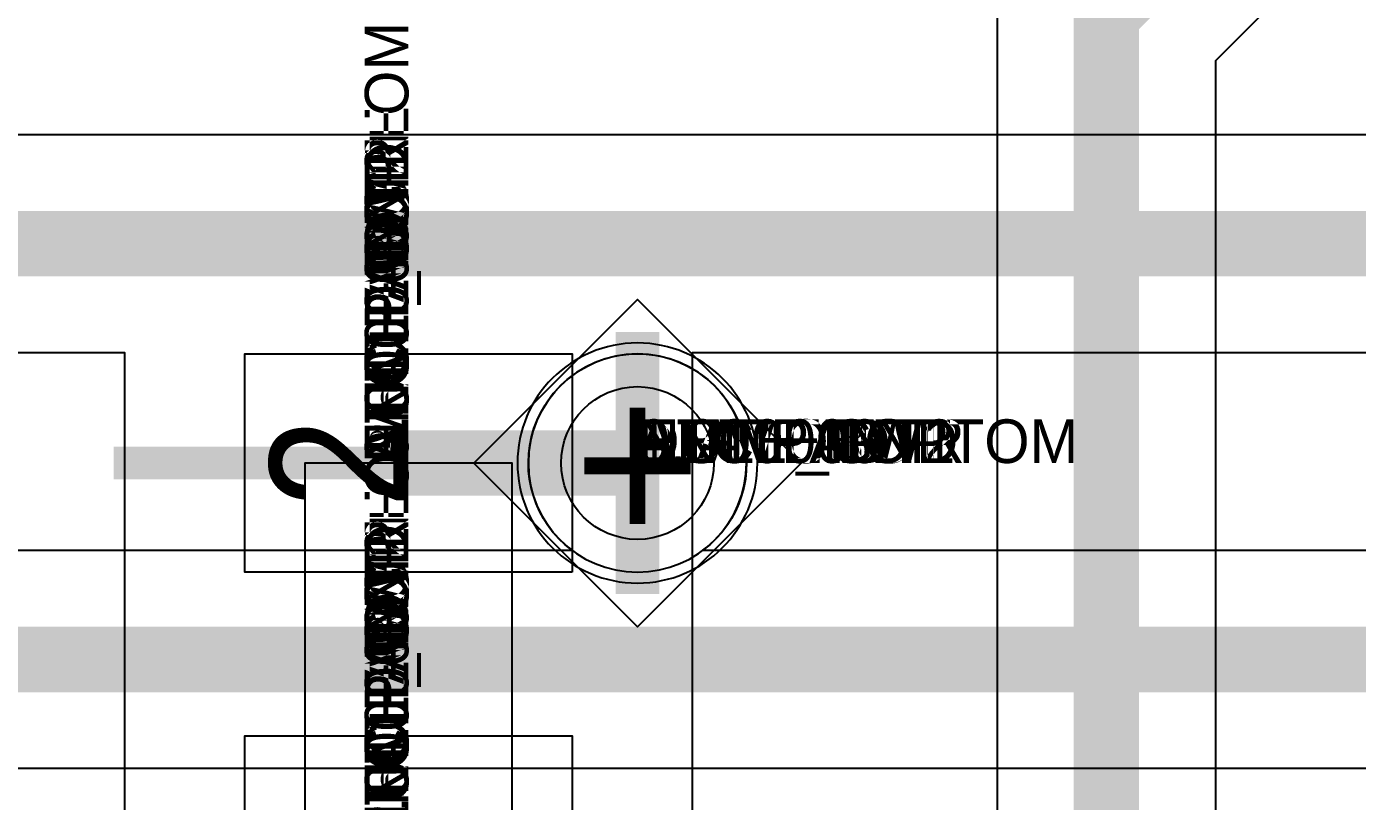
# Model space of a CAD drawing. Extents: x 0 to 323, y 0 to 320.
# Drawn here: x 57.11 to 63.21, y 212.46 to 216 of the extents above; entities that cross this region are included whole.
import ezdxf
from ezdxf.enums import TextEntityAlignment as Align

# ---------------------------------------------------------------- set-up
doc = ezdxf.new("R2010")
doc.units = 0
doc.header["$MEASUREMENT"] = 0
doc.layers.get('0').update_dxf_attribs({"linetype": 'CONTINUOUS'})
for name, color, linetype in [('CDN_FIGURES', 7, 'CONTINUOUS'), ('ETCH_BOTTOM', 7, 'CONTINUOUS'), ('ETCH_GND', 3, 'CONTINUOUS'), ('ETCH_INT1', 4, 'CONTINUOUS'), ('ETCH_INT2', 5, 'CONTINUOUS'), ('ETCH_PWR', 6, 'CONTINUOUS'), ('ETCH_TOP', 2, 'CONTINUOUS'), ('MANUFACTURING_NCLEGEND-1-6', 8, 'CONTINUOUS'), ('PACKAGE_GEOMETRY_ASSEMBLY_TOP', 11, 'CONTINUOUS'), ('PACKAGE_GEOMETRY_PIN_NUMBER', 9, 'CONTINUOUS')]:
    doc.layers.add(name, color=color, linetype=linetype)

# ---------------------------------------------------------------- blocks, each defined once
blk = doc.blocks.new('PAD_INFO')
for tag in ['SHAPE_TYPE', 'PAD_HEIGHT', 'PAD_LAYER', 'PAD_TYPE', 'PAD_WIDTH']:
    blk.add_attdef(tag, (0, 0), '', height=0.2)
at = {"flags": 2}
blk.add_attdef('CDN_TYPE', (0, 0), '', height=0.2, dxfattribs=at)
blk = doc.blocks.new('DRILL_INFO')
at = {"flags": 2}
blk.add_attdef('CDN_TYPE', (0, 0), '', height=0.2, dxfattribs=at)
for tag in ['FSHAPE', 'FCHAR', 'DRILL_HEIGHT', 'DIAMETER', 'PLATED', 'DRILL_WIDTH']:
    blk.add_attdef(tag, (0, 0), '', height=0.2)
blk = doc.blocks.new('VIA0700X0300')
at = {"layer": 'ETCH_BOTTOM'}
blk.add_circle((0, 0), 0.35, dxfattribs=at)
at = {"layer": 'ETCH_GND'}
blk.add_circle((0, 0), 0.35, dxfattribs=at)
at = {"layer": 'ETCH_INT1'}
blk.add_circle((0, 0), 0.35, dxfattribs=at)
at = {"layer": 'ETCH_INT2'}
blk.add_circle((0, 0), 0.35, dxfattribs=at)
at = {"layer": 'ETCH_PWR'}
blk.add_circle((0, 0), 0.35, dxfattribs=at)
at = {"layer": 'ETCH_TOP'}
blk.add_circle((0, 0), 0.35, dxfattribs=at)
ref = blk.add_blockref('PAD_INFO', (0, 0))
ref.add_attrib('PAD_LAYER', 'ETCH_TOP', (0, 0), dxfattribs={"height": 0.2})
ref.add_attrib('SHAPE_TYPE', 'NULL', (0, 0), dxfattribs={"height": 0.2})
ref.add_attrib('PAD_TYPE', 'ANTIPAD', (0, 0), dxfattribs={"height": 0.2})
ref.add_attrib('PAD_WIDTH', '0.000000', (0, 0), dxfattribs={"height": 0.2})
ref.add_attrib('PAD_HEIGHT', '0.000000', (0, 0), dxfattribs={"height": 0.2})
ref = blk.add_blockref('PAD_INFO', (0, 0))
ref.add_attrib('PAD_LAYER', 'ETCH_GND', (0, 0), dxfattribs={"height": 0.2})
ref.add_attrib('SHAPE_TYPE', 'NULL', (0, 0), dxfattribs={"height": 0.2})
ref.add_attrib('PAD_TYPE', 'ANTIPAD', (0, 0), dxfattribs={"height": 0.2})
ref.add_attrib('PAD_WIDTH', '0.000000', (0, 0), dxfattribs={"height": 0.2})
ref.add_attrib('PAD_HEIGHT', '0.000000', (0, 0), dxfattribs={"height": 0.2})
ref = blk.add_blockref('PAD_INFO', (0, 0))
ref.add_attrib('PAD_LAYER', 'ETCH_INT1', (0, 0), dxfattribs={"height": 0.2})
ref.add_attrib('SHAPE_TYPE', 'NULL', (0, 0), dxfattribs={"height": 0.2})
ref.add_attrib('PAD_TYPE', 'ANTIPAD', (0, 0), dxfattribs={"height": 0.2})
ref.add_attrib('PAD_WIDTH', '0.000000', (0, 0), dxfattribs={"height": 0.2})
ref.add_attrib('PAD_HEIGHT', '0.000000', (0, 0), dxfattribs={"height": 0.2})
ref = blk.add_blockref('PAD_INFO', (0, 0))
ref.add_attrib('PAD_LAYER', 'ETCH_INT2', (0, 0), dxfattribs={"height": 0.2})
ref.add_attrib('SHAPE_TYPE', 'NULL', (0, 0), dxfattribs={"height": 0.2})
ref.add_attrib('PAD_TYPE', 'ANTIPAD', (0, 0), dxfattribs={"height": 0.2})
ref.add_attrib('PAD_WIDTH', '0.000000', (0, 0), dxfattribs={"height": 0.2})
ref.add_attrib('PAD_HEIGHT', '0.000000', (0, 0), dxfattribs={"height": 0.2})
ref = blk.add_blockref('PAD_INFO', (0, 0))
ref.add_attrib('PAD_LAYER', 'ETCH_PWR', (0, 0), dxfattribs={"height": 0.2})
ref.add_attrib('SHAPE_TYPE', 'NULL', (0, 0), dxfattribs={"height": 0.2})
ref.add_attrib('PAD_TYPE', 'ANTIPAD', (0, 0), dxfattribs={"height": 0.2})
ref.add_attrib('PAD_WIDTH', '0.000000', (0, 0), dxfattribs={"height": 0.2})
ref.add_attrib('PAD_HEIGHT', '0.000000', (0, 0), dxfattribs={"height": 0.2})
ref = blk.add_blockref('PAD_INFO', (0, 0))
ref.add_attrib('PAD_LAYER', 'ETCH_BOTTOM', (0, 0), dxfattribs={"height": 0.2})
ref.add_attrib('SHAPE_TYPE', 'NULL', (0, 0), dxfattribs={"height": 0.2})
ref.add_attrib('PAD_TYPE', 'ANTIPAD', (0, 0), dxfattribs={"height": 0.2})
ref.add_attrib('PAD_WIDTH', '0.000000', (0, 0), dxfattribs={"height": 0.2})
ref.add_attrib('PAD_HEIGHT', '0.000000', (0, 0), dxfattribs={"height": 0.2})
ref = blk.add_blockref('PAD_INFO', (0, 0))
ref.add_attrib('PAD_LAYER', 'ETCH_TOP', (0, 0), dxfattribs={"height": 0.2})
ref.add_attrib('SHAPE_TYPE', 'NULL', (0, 0), dxfattribs={"height": 0.2})
ref.add_attrib('PAD_TYPE', 'THERMAL', (0, 0), dxfattribs={"height": 0.2})
ref.add_attrib('PAD_WIDTH', '0.000000', (0, 0), dxfattribs={"height": 0.2})
ref.add_attrib('PAD_HEIGHT', '0.000000', (0, 0), dxfattribs={"height": 0.2})
ref = blk.add_blockref('PAD_INFO', (0, 0))
ref.add_attrib('PAD_LAYER', 'ETCH_GND', (0, 0), dxfattribs={"height": 0.2})
ref.add_attrib('SHAPE_TYPE', 'NULL', (0, 0), dxfattribs={"height": 0.2})
ref.add_attrib('PAD_TYPE', 'THERMAL', (0, 0), dxfattribs={"height": 0.2})
ref.add_attrib('PAD_WIDTH', '0.000000', (0, 0), dxfattribs={"height": 0.2})
ref.add_attrib('PAD_HEIGHT', '0.000000', (0, 0), dxfattribs={"height": 0.2})
ref = blk.add_blockref('PAD_INFO', (0, 0))
ref.add_attrib('PAD_LAYER', 'ETCH_INT1', (0, 0), dxfattribs={"height": 0.2})
ref.add_attrib('SHAPE_TYPE', 'NULL', (0, 0), dxfattribs={"height": 0.2})
ref.add_attrib('PAD_TYPE', 'THERMAL', (0, 0), dxfattribs={"height": 0.2})
ref.add_attrib('PAD_WIDTH', '0.000000', (0, 0), dxfattribs={"height": 0.2})
ref.add_attrib('PAD_HEIGHT', '0.000000', (0, 0), dxfattribs={"height": 0.2})
ref = blk.add_blockref('PAD_INFO', (0, 0))
ref.add_attrib('PAD_LAYER', 'ETCH_INT2', (0, 0), dxfattribs={"height": 0.2})
ref.add_attrib('SHAPE_TYPE', 'NULL', (0, 0), dxfattribs={"height": 0.2})
ref.add_attrib('PAD_TYPE', 'THERMAL', (0, 0), dxfattribs={"height": 0.2})
ref.add_attrib('PAD_WIDTH', '0.000000', (0, 0), dxfattribs={"height": 0.2})
ref.add_attrib('PAD_HEIGHT', '0.000000', (0, 0), dxfattribs={"height": 0.2})
ref = blk.add_blockref('PAD_INFO', (0, 0))
ref.add_attrib('PAD_LAYER', 'ETCH_PWR', (0, 0), dxfattribs={"height": 0.2})
ref.add_attrib('SHAPE_TYPE', 'NULL', (0, 0), dxfattribs={"height": 0.2})
ref.add_attrib('PAD_TYPE', 'THERMAL', (0, 0), dxfattribs={"height": 0.2})
ref.add_attrib('PAD_WIDTH', '0.000000', (0, 0), dxfattribs={"height": 0.2})
ref.add_attrib('PAD_HEIGHT', '0.000000', (0, 0), dxfattribs={"height": 0.2})
ref = blk.add_blockref('PAD_INFO', (0, 0))
ref.add_attrib('PAD_LAYER', 'ETCH_BOTTOM', (0, 0), dxfattribs={"height": 0.2})
ref.add_attrib('SHAPE_TYPE', 'NULL', (0, 0), dxfattribs={"height": 0.2})
ref.add_attrib('PAD_TYPE', 'THERMAL', (0, 0), dxfattribs={"height": 0.2})
ref.add_attrib('PAD_WIDTH', '0.000000', (0, 0), dxfattribs={"height": 0.2})
ref.add_attrib('PAD_HEIGHT', '0.000000', (0, 0), dxfattribs={"height": 0.2})
ref = blk.add_blockref('PAD_INFO', (0, 0))
ref.add_attrib('PAD_LAYER', 'ETCH_TOP', (0, 0), dxfattribs={"height": 0.2})
ref.add_attrib('SHAPE_TYPE', 'CIRCLE', (0, 0), dxfattribs={"height": 0.2})
ref.add_attrib('PAD_TYPE', 'REGULAR', (0, 0), dxfattribs={"height": 0.2})
ref.add_attrib('PAD_WIDTH', '0.700000', (0, 0), dxfattribs={"height": 0.2})
ref.add_attrib('PAD_HEIGHT', '0.700000', (0, 0), dxfattribs={"height": 0.2})
ref = blk.add_blockref('PAD_INFO', (0, 0))
ref.add_attrib('PAD_LAYER', 'ETCH_GND', (0, 0), dxfattribs={"height": 0.2})
ref.add_attrib('SHAPE_TYPE', 'CIRCLE', (0, 0), dxfattribs={"height": 0.2})
ref.add_attrib('PAD_TYPE', 'REGULAR', (0, 0), dxfattribs={"height": 0.2})
ref.add_attrib('PAD_WIDTH', '0.700000', (0, 0), dxfattribs={"height": 0.2})
ref.add_attrib('PAD_HEIGHT', '0.700000', (0, 0), dxfattribs={"height": 0.2})
ref = blk.add_blockref('PAD_INFO', (0, 0))
ref.add_attrib('PAD_LAYER', 'ETCH_INT1', (0, 0), dxfattribs={"height": 0.2})
ref.add_attrib('SHAPE_TYPE', 'CIRCLE', (0, 0), dxfattribs={"height": 0.2})
ref.add_attrib('PAD_TYPE', 'REGULAR', (0, 0), dxfattribs={"height": 0.2})
ref.add_attrib('PAD_WIDTH', '0.700000', (0, 0), dxfattribs={"height": 0.2})
ref.add_attrib('PAD_HEIGHT', '0.700000', (0, 0), dxfattribs={"height": 0.2})
ref = blk.add_blockref('PAD_INFO', (0, 0))
ref.add_attrib('PAD_LAYER', 'ETCH_INT2', (0, 0), dxfattribs={"height": 0.2})
ref.add_attrib('SHAPE_TYPE', 'CIRCLE', (0, 0), dxfattribs={"height": 0.2})
ref.add_attrib('PAD_TYPE', 'REGULAR', (0, 0), dxfattribs={"height": 0.2})
ref.add_attrib('PAD_WIDTH', '0.700000', (0, 0), dxfattribs={"height": 0.2})
ref.add_attrib('PAD_HEIGHT', '0.700000', (0, 0), dxfattribs={"height": 0.2})
ref = blk.add_blockref('PAD_INFO', (0, 0))
ref.add_attrib('PAD_LAYER', 'ETCH_PWR', (0, 0), dxfattribs={"height": 0.2})
ref.add_attrib('SHAPE_TYPE', 'CIRCLE', (0, 0), dxfattribs={"height": 0.2})
ref.add_attrib('PAD_TYPE', 'REGULAR', (0, 0), dxfattribs={"height": 0.2})
ref.add_attrib('PAD_WIDTH', '0.700000', (0, 0), dxfattribs={"height": 0.2})
ref.add_attrib('PAD_HEIGHT', '0.700000', (0, 0), dxfattribs={"height": 0.2})
ref = blk.add_blockref('PAD_INFO', (0, 0))
ref.add_attrib('PAD_LAYER', 'ETCH_BOTTOM', (0, 0), dxfattribs={"height": 0.2})
ref.add_attrib('SHAPE_TYPE', 'CIRCLE', (0, 0), dxfattribs={"height": 0.2})
ref.add_attrib('PAD_TYPE', 'REGULAR', (0, 0), dxfattribs={"height": 0.2})
ref.add_attrib('PAD_WIDTH', '0.700000', (0, 0), dxfattribs={"height": 0.2})
ref.add_attrib('PAD_HEIGHT', '0.700000', (0, 0), dxfattribs={"height": 0.2})
ref = blk.add_blockref('DRILL_INFO', (0, 0))
ref.add_attrib('DIAMETER', '0.300000', (0, 0), dxfattribs={"height": 0.2})
ref.add_attrib('PLATED', 'PLATED', (0, 0), dxfattribs={"height": 0.2})
ref.add_attrib('FSHAPE', 'DIAMOND', (0, 0), dxfattribs={"height": 0.2})
ref.add_attrib('FCHAR', '+', (0, 0), dxfattribs={"height": 0.2})
ref.add_attrib('DRILL_WIDTH', '1.500000', (0, 0), dxfattribs={"height": 0.2})
ref.add_attrib('DRILL_HEIGHT', '1.500000', (0, 0), dxfattribs={"height": 0.2})
for tag in ['CDN_TYPE', 'PIN']:
    blk.add_attdef(tag, (0, 0), '', height=0.2)
at = {"flags": 2}
for tag in ['PSTKNAME', 'BBV']:
    blk.add_attdef(tag, (0, 0), '', height=0.2, dxfattribs=at)
blk = doc.blocks.new('FIGURE_DIAMOND')
at = {"layer": 'CDN_FIGURES'}
blk.add_lwpolyline([(-0.5, 0), (0, 0.5), (0.5, 0), (0, -0.5)], close=True, dxfattribs=at)
blk = doc.blocks.new('RC1000X1500TS')
at = {"layer": 'ETCH_TOP'}
blk.add_lwpolyline([(-0.5, -0.75), (-0.5, 0.75), (0.5, 0.75), (0.5, -0.75)], close=True, dxfattribs=at)
ref = blk.add_blockref('PAD_INFO', (0, 0))
ref.add_attrib('PAD_LAYER', 'ETCH_TOP', (0, 0), dxfattribs={"height": 0.2})
ref.add_attrib('SHAPE_TYPE', 'NULL', (0, 0), dxfattribs={"height": 0.2})
ref.add_attrib('PAD_TYPE', 'ANTIPAD', (0, 0), dxfattribs={"height": 0.2})
ref.add_attrib('PAD_WIDTH', '0.000000', (0, 0), dxfattribs={"height": 0.2})
ref.add_attrib('PAD_HEIGHT', '0.000000', (0, 0), dxfattribs={"height": 0.2})
ref = blk.add_blockref('PAD_INFO', (0, 0))
ref.add_attrib('PAD_LAYER', 'ETCH_GND', (0, 0), dxfattribs={"height": 0.2})
ref.add_attrib('SHAPE_TYPE', 'NULL', (0, 0), dxfattribs={"height": 0.2})
ref.add_attrib('PAD_TYPE', 'ANTIPAD', (0, 0), dxfattribs={"height": 0.2})
ref.add_attrib('PAD_WIDTH', '0.000000', (0, 0), dxfattribs={"height": 0.2})
ref.add_attrib('PAD_HEIGHT', '0.000000', (0, 0), dxfattribs={"height": 0.2})
ref = blk.add_blockref('PAD_INFO', (0, 0))
ref.add_attrib('PAD_LAYER', 'ETCH_INT1', (0, 0), dxfattribs={"height": 0.2})
ref.add_attrib('SHAPE_TYPE', 'NULL', (0, 0), dxfattribs={"height": 0.2})
ref.add_attrib('PAD_TYPE', 'ANTIPAD', (0, 0), dxfattribs={"height": 0.2})
ref.add_attrib('PAD_WIDTH', '0.000000', (0, 0), dxfattribs={"height": 0.2})
ref.add_attrib('PAD_HEIGHT', '0.000000', (0, 0), dxfattribs={"height": 0.2})
ref = blk.add_blockref('PAD_INFO', (0, 0))
ref.add_attrib('PAD_LAYER', 'ETCH_INT2', (0, 0), dxfattribs={"height": 0.2})
ref.add_attrib('SHAPE_TYPE', 'NULL', (0, 0), dxfattribs={"height": 0.2})
ref.add_attrib('PAD_TYPE', 'ANTIPAD', (0, 0), dxfattribs={"height": 0.2})
ref.add_attrib('PAD_WIDTH', '0.000000', (0, 0), dxfattribs={"height": 0.2})
ref.add_attrib('PAD_HEIGHT', '0.000000', (0, 0), dxfattribs={"height": 0.2})
ref = blk.add_blockref('PAD_INFO', (0, 0))
ref.add_attrib('PAD_LAYER', 'ETCH_PWR', (0, 0), dxfattribs={"height": 0.2})
ref.add_attrib('SHAPE_TYPE', 'NULL', (0, 0), dxfattribs={"height": 0.2})
ref.add_attrib('PAD_TYPE', 'ANTIPAD', (0, 0), dxfattribs={"height": 0.2})
ref.add_attrib('PAD_WIDTH', '0.000000', (0, 0), dxfattribs={"height": 0.2})
ref.add_attrib('PAD_HEIGHT', '0.000000', (0, 0), dxfattribs={"height": 0.2})
ref = blk.add_blockref('PAD_INFO', (0, 0))
ref.add_attrib('PAD_LAYER', 'ETCH_BOTTOM', (0, 0), dxfattribs={"height": 0.2})
ref.add_attrib('SHAPE_TYPE', 'NULL', (0, 0), dxfattribs={"height": 0.2})
ref.add_attrib('PAD_TYPE', 'ANTIPAD', (0, 0), dxfattribs={"height": 0.2})
ref.add_attrib('PAD_WIDTH', '0.000000', (0, 0), dxfattribs={"height": 0.2})
ref.add_attrib('PAD_HEIGHT', '0.000000', (0, 0), dxfattribs={"height": 0.2})
ref = blk.add_blockref('PAD_INFO', (0, 0))
ref.add_attrib('PAD_LAYER', 'ETCH_TOP', (0, 0), dxfattribs={"height": 0.2})
ref.add_attrib('SHAPE_TYPE', 'NULL', (0, 0), dxfattribs={"height": 0.2})
ref.add_attrib('PAD_TYPE', 'THERMAL', (0, 0), dxfattribs={"height": 0.2})
ref.add_attrib('PAD_WIDTH', '0.000000', (0, 0), dxfattribs={"height": 0.2})
ref.add_attrib('PAD_HEIGHT', '0.000000', (0, 0), dxfattribs={"height": 0.2})
ref = blk.add_blockref('PAD_INFO', (0, 0))
ref.add_attrib('PAD_LAYER', 'ETCH_GND', (0, 0), dxfattribs={"height": 0.2})
ref.add_attrib('SHAPE_TYPE', 'NULL', (0, 0), dxfattribs={"height": 0.2})
ref.add_attrib('PAD_TYPE', 'THERMAL', (0, 0), dxfattribs={"height": 0.2})
ref.add_attrib('PAD_WIDTH', '0.000000', (0, 0), dxfattribs={"height": 0.2})
ref.add_attrib('PAD_HEIGHT', '0.000000', (0, 0), dxfattribs={"height": 0.2})
ref = blk.add_blockref('PAD_INFO', (0, 0))
ref.add_attrib('PAD_LAYER', 'ETCH_INT1', (0, 0), dxfattribs={"height": 0.2})
ref.add_attrib('SHAPE_TYPE', 'NULL', (0, 0), dxfattribs={"height": 0.2})
ref.add_attrib('PAD_TYPE', 'THERMAL', (0, 0), dxfattribs={"height": 0.2})
ref.add_attrib('PAD_WIDTH', '0.000000', (0, 0), dxfattribs={"height": 0.2})
ref.add_attrib('PAD_HEIGHT', '0.000000', (0, 0), dxfattribs={"height": 0.2})
ref = blk.add_blockref('PAD_INFO', (0, 0))
ref.add_attrib('PAD_LAYER', 'ETCH_INT2', (0, 0), dxfattribs={"height": 0.2})
ref.add_attrib('SHAPE_TYPE', 'NULL', (0, 0), dxfattribs={"height": 0.2})
ref.add_attrib('PAD_TYPE', 'THERMAL', (0, 0), dxfattribs={"height": 0.2})
ref.add_attrib('PAD_WIDTH', '0.000000', (0, 0), dxfattribs={"height": 0.2})
ref.add_attrib('PAD_HEIGHT', '0.000000', (0, 0), dxfattribs={"height": 0.2})
ref = blk.add_blockref('PAD_INFO', (0, 0))
ref.add_attrib('PAD_LAYER', 'ETCH_PWR', (0, 0), dxfattribs={"height": 0.2})
ref.add_attrib('SHAPE_TYPE', 'NULL', (0, 0), dxfattribs={"height": 0.2})
ref.add_attrib('PAD_TYPE', 'THERMAL', (0, 0), dxfattribs={"height": 0.2})
ref.add_attrib('PAD_WIDTH', '0.000000', (0, 0), dxfattribs={"height": 0.2})
ref.add_attrib('PAD_HEIGHT', '0.000000', (0, 0), dxfattribs={"height": 0.2})
ref = blk.add_blockref('PAD_INFO', (0, 0))
ref.add_attrib('PAD_LAYER', 'ETCH_BOTTOM', (0, 0), dxfattribs={"height": 0.2})
ref.add_attrib('SHAPE_TYPE', 'NULL', (0, 0), dxfattribs={"height": 0.2})
ref.add_attrib('PAD_TYPE', 'THERMAL', (0, 0), dxfattribs={"height": 0.2})
ref.add_attrib('PAD_WIDTH', '0.000000', (0, 0), dxfattribs={"height": 0.2})
ref.add_attrib('PAD_HEIGHT', '0.000000', (0, 0), dxfattribs={"height": 0.2})
ref = blk.add_blockref('PAD_INFO', (0, 0))
ref.add_attrib('PAD_LAYER', 'ETCH_GND', (0, 0), dxfattribs={"height": 0.2})
ref.add_attrib('SHAPE_TYPE', 'NULL', (0, 0), dxfattribs={"height": 0.2})
ref.add_attrib('PAD_TYPE', 'REGULAR', (0, 0), dxfattribs={"height": 0.2})
ref.add_attrib('PAD_WIDTH', '0.000000', (0, 0), dxfattribs={"height": 0.2})
ref.add_attrib('PAD_HEIGHT', '0.000000', (0, 0), dxfattribs={"height": 0.2})
ref = blk.add_blockref('PAD_INFO', (0, 0))
ref.add_attrib('PAD_LAYER', 'ETCH_INT1', (0, 0), dxfattribs={"height": 0.2})
ref.add_attrib('SHAPE_TYPE', 'NULL', (0, 0), dxfattribs={"height": 0.2})
ref.add_attrib('PAD_TYPE', 'REGULAR', (0, 0), dxfattribs={"height": 0.2})
ref.add_attrib('PAD_WIDTH', '0.000000', (0, 0), dxfattribs={"height": 0.2})
ref.add_attrib('PAD_HEIGHT', '0.000000', (0, 0), dxfattribs={"height": 0.2})
ref = blk.add_blockref('PAD_INFO', (0, 0))
ref.add_attrib('PAD_LAYER', 'ETCH_INT2', (0, 0), dxfattribs={"height": 0.2})
ref.add_attrib('SHAPE_TYPE', 'NULL', (0, 0), dxfattribs={"height": 0.2})
ref.add_attrib('PAD_TYPE', 'REGULAR', (0, 0), dxfattribs={"height": 0.2})
ref.add_attrib('PAD_WIDTH', '0.000000', (0, 0), dxfattribs={"height": 0.2})
ref.add_attrib('PAD_HEIGHT', '0.000000', (0, 0), dxfattribs={"height": 0.2})
ref = blk.add_blockref('PAD_INFO', (0, 0))
ref.add_attrib('PAD_LAYER', 'ETCH_PWR', (0, 0), dxfattribs={"height": 0.2})
ref.add_attrib('SHAPE_TYPE', 'NULL', (0, 0), dxfattribs={"height": 0.2})
ref.add_attrib('PAD_TYPE', 'REGULAR', (0, 0), dxfattribs={"height": 0.2})
ref.add_attrib('PAD_WIDTH', '0.000000', (0, 0), dxfattribs={"height": 0.2})
ref.add_attrib('PAD_HEIGHT', '0.000000', (0, 0), dxfattribs={"height": 0.2})
ref = blk.add_blockref('PAD_INFO', (0, 0))
ref.add_attrib('PAD_LAYER', 'ETCH_BOTTOM', (0, 0), dxfattribs={"height": 0.2})
ref.add_attrib('SHAPE_TYPE', 'NULL', (0, 0), dxfattribs={"height": 0.2})
ref.add_attrib('PAD_TYPE', 'REGULAR', (0, 0), dxfattribs={"height": 0.2})
ref.add_attrib('PAD_WIDTH', '0.000000', (0, 0), dxfattribs={"height": 0.2})
ref.add_attrib('PAD_HEIGHT', '0.000000', (0, 0), dxfattribs={"height": 0.2})
ref = blk.add_blockref('DRILL_INFO', (0, 0))
ref.add_attrib('DIAMETER', '0.000000', (0, 0), dxfattribs={"height": 0.2})
ref.add_attrib('PLATED', 'PLATED', (0, 0), dxfattribs={"height": 0.2})
ref.add_attrib('FSHAPE', 'NULL', (0, 0), dxfattribs={"height": 0.2})
ref.add_attrib('DRILL_WIDTH', '0.000000', (0, 0), dxfattribs={"height": 0.2})
ref.add_attrib('DRILL_HEIGHT', '0.000000', (0, 0), dxfattribs={"height": 0.2})
ref = blk.add_blockref('PAD_INFO', (0, 0))
ref.add_attrib('PAD_LAYER', 'ETCH_TOP', (0, 0), dxfattribs={"height": 0.2})
ref.add_attrib('SHAPE_TYPE', 'RECTANGLE', (0, 0), dxfattribs={"height": 0.2})
ref.add_attrib('PAD_TYPE', 'REGULAR', (0, 0), dxfattribs={"height": 0.2})
ref.add_attrib('PAD_WIDTH', '1.000000', (0, 0), dxfattribs={"height": 0.2})
ref.add_attrib('PAD_HEIGHT', '1.500000', (0, 0), dxfattribs={"height": 0.2})
for tag in ['CDN_TYPE', 'PIN']:
    blk.add_attdef(tag, (0, 0), '', height=0.2)
at = {"flags": 2}
for tag in ['PSTKNAME', 'BBV']:
    blk.add_attdef(tag, (0, 0), '', height=0.2, dxfattribs=at)
blk = doc.blocks.new('F56')
at = {"layer": 'PACKAGE_GEOMETRY_ASSEMBLY_TOP'}
blk.add_lwpolyline([(0, -0.475), (1.75, -0.475), (1.75, 0.475), (0, 0.475)], close=True, dxfattribs=at)
at = {"layer": 'ETCH_TOP'}
ref = blk.add_blockref('RC1000X1500TS', (0, 0), dxfattribs=at)
ref.add_attrib('CDN_TYPE', 'PIN', (0, 0), dxfattribs={"height": 0.2})
ref.add_attrib('PIN', '1', (0, 0), dxfattribs={"height": 0.2})
ref = blk.add_blockref('RC1000X1500TS', (1.75, 0), dxfattribs=at)
ref.add_attrib('CDN_TYPE', 'PIN', (0, 0), dxfattribs={"height": 0.2})
ref.add_attrib('PIN', '2', (0, 0), dxfattribs={"height": 0.2})
at = {"flags": 2}
for tag in ['SYMBOL_TYPE', 'CDN_TYPE', 'REFDES']:
    blk.add_attdef(tag, (0, 0), '', height=0.2, dxfattribs=at)

msp = doc.modelspace()

# ---------------------------------------------------------------- linework, layer by layer
at = {"layer": 'ETCH_BOTTOM'}
for points, format in [([(87.4512, 224.5626), (83.344, 220.4554), (73.1555, 220.4554), (70.1626, 223.4483), (68.3699, 221.6556), (71.7127, 221.6556), (71.7127, 220.8848, -1.322533), (71.7127, 219.8262), (71.7127, 219.0554), (69.4936, 219.0554, -0.133937), (69.3369, 218.7812), (69.3019, 218.7462, -0.600521), (68.2886, 219.0554), (67.8625, 219.0554), (67.8625, 221.1482), (62.5627, 215.8484), (62.5627, 211.9984), (60.7283, 210.1639, -1.558206), (60.021, 210.8712), (61.5625, 212.4126), (61.5625, 216.2626), (69.6625, 224.3626)], "xyb"), ([(60.2126, 210.3555, 0.3, 0.3, 0), (62.0626, 212.2055, 0.3, 0.3, 0), (62.0626, 216.0555, 0.3, 0.3, 0), (70.1626, 224.1555, 0.3, 0.3, 0)], "xyseb"), ([(59.9126, 214.0055, 0.2, 0.2, 0), (59.9126, 214.6063, 0.2, 0.2, 0)], "xyseb"), ([(59.9126, 213.4047, 0.2, 0.2, 0), (59.9126, 214.0055, 0.2, 0.2, 0)], "xyseb")]:
    msp.add_lwpolyline(points, format=format, dxfattribs=at)
msp.add_lwpolyline([(60.4627, 214.0055, 1), (59.3625, 214.0055, 1)], format="xyb", close=True, dxfattribs=at)
at = {"layer": 'ETCH_INT1'}
msp.add_lwpolyline([(60.4127, 214.0055, 1), (59.4125, 214.0055, 1)], format="xyb", close=True, dxfattribs=at)
at = {"layer": 'ETCH_INT2'}
msp.add_lwpolyline([(60.4127, 214.0055, 1), (59.4125, 214.0055, 1)], format="xyb", close=True, dxfattribs=at)
at = {"layer": 'ETCH_PWR'}
for points, format in [([(41.8126, 213.1055, 0.3, 0.3, 0), (103.2382, 213.1055, 0.3, 0.3, 0), (103.3108, 213.0329, 0.3, 0.3, 0), (109.84, 213.0329, 0.3, 0.3, 0), (111.7825, 214.9754, 0.3, 0.3, 0), (116.2098, 214.9754, 0.3, 0.3, 0), (117.8626, 213.3226, 0.3, 0.3, 0), (117.8626, 212.5555, 0.3, 0.3, 0)], "xyseb"), ([(103.0311, 212.6054), (41.8126, 212.6054, -1), (41.8126, 213.6056), (59.6123, 213.6056, -2.997003), (60.2129, 213.6056), (85.2747, 213.6056, -1.468033), (86.2055, 213.6056)], "xyb")]:
    msp.add_lwpolyline(points, format=format, dxfattribs=at)
at = {"layer": 'ETCH_TOP'}
msp.add_lwpolyline([(48.6112, 225.1556), (54.5627, 219.2041), (54.5627, 218.8846), (54.8877, 218.8846), (54.8877, 216.5344), (49.318, 216.5344), (48.2942, 215.5106), (66.7388, 215.5106), (66.9338, 215.7056), (69.0914, 215.7056), (69.5414, 215.2556), (84.8838, 215.2556), (84.9338, 215.3056), (85.8866, 215.3056)], dxfattribs=at)
for points, format in [([(16.0126, 203.2255, 0.3, 0.3, 0), (27.7976, 215.0105, 0.3, 0.3, 0), (30.6459, 215.0105, 0.3, 0.3, 0), (30.6909, 215.0555, 0.3, 0.3, 0), (31.2295, 215.0555, 0.3, 0.3, 0), (31.2745, 215.0105, 0.3, 0.3, 0), (31.8507, 215.0105, 0.3, 0.3, 0), (31.8957, 215.0555, 0.3, 0.3, 0), (32.4343, 215.0555, 0.3, 0.3, 0), (32.4793, 215.0105, 0.3, 0.3, 0), (66.9459, 215.0105, 0.3, 0.3, 0), (67.1409, 215.2055, 0.3, 0.3, 0), (68.8843, 215.2055, 0.3, 0.3, 0), (69.3343, 214.7555, 0.3, 0.3, 0), (85.0909, 214.7555, 0.3, 0.3, 0), (85.1409, 214.8055, 0.3, 0.3, 0), (85.6795, 214.8055, 0.3, 0.3, 0), (85.7295, 214.7555, 0.3, 0.3, 0), (86.2957, 214.7555, 0.3, 0.3, 0), (86.3457, 214.8055, 0.3, 0.3, 0), (86.8843, 214.8055, 0.3, 0.3, 0), (86.9343, 214.7555, 0.3, 0.3, 0), (140.4409, 214.7555, 0.3, 0.3, 0)], "xyseb"), ([(58.6694, 203.8304), (58.6694, 205.5122), (57.7625, 206.4191), (57.7625, 206.9682, -0.11324), (57.7125, 207.1862), (57.7125, 207.2554), (57.4375, 207.2554), (57.4375, 209.8804), (57.3376, 209.8804, -1), (57.3376, 210.8806), (57.4375, 210.8806), (57.4375, 211.5556), (57.5625, 211.5556), (57.5625, 214.5104), (50.8662, 214.5104, -0.129002)], "xyb"), ([(66.94, 214.5104), (60.1627, 214.5104), (60.1627, 211.5556), (60.2877, 211.5556), (60.2877, 210.8499, -0.85957), (60.2877, 209.8611), (60.2877, 207.2554), (60.0127, 207.2554), (60.0127, 206.9393, -0.11324), (59.9627, 206.7213), (59.9627, 206.0122), (59.5696, 205.6191), (59.5696, 203.8304, -1.595454)], "xyb"), ([(58.8626, 214.0055, 0.3, 0.3, 0), (59.9126, 214.0055, 0.3, 0.3, 0)], "xyseb"), ([(57.5118, 214.0055, 0.15, 0.15, 0), (58.8626, 214.0055, 0.15, 0.15, 0)], "xyseb")]:
    msp.add_lwpolyline(points, format=format, dxfattribs=at)

# ---------------------------------------------------------------- block references
at = {"rotation": 90}
msp.add_blockref('F56', (58.8626, 212.2555), dxfattribs=at)
at = {"layer": 'ETCH_TOP'}
msp.add_blockref('VIA0700X0300', (59.9126, 214.0055), dxfattribs=at)
at = {"layer": 'MANUFACTURING_NCLEGEND-1-6', "xscale": 1.5, "yscale": 1.5}
msp.add_blockref('FIGURE_DIAMOND', (59.9126, 214.0055), dxfattribs=at)

# ---------------------------------------------------------------- texts
at = {"layer": 'MANUFACTURING_NCLEGEND-1-6'}
msp.add_text('+', height=0.75, dxfattribs=at).set_placement((59.9126, 214.0055), align=Align.MIDDLE_CENTER)
at = {"layer": 'PACKAGE_GEOMETRY_PIN_NUMBER', "width": 0.88}
msp.add_text('2', height=0.635, rotation=90, dxfattribs=at).set_placement((58.8626, 214.0055), align=Align.CENTER)

doc.saveas('drawing.dxf')
